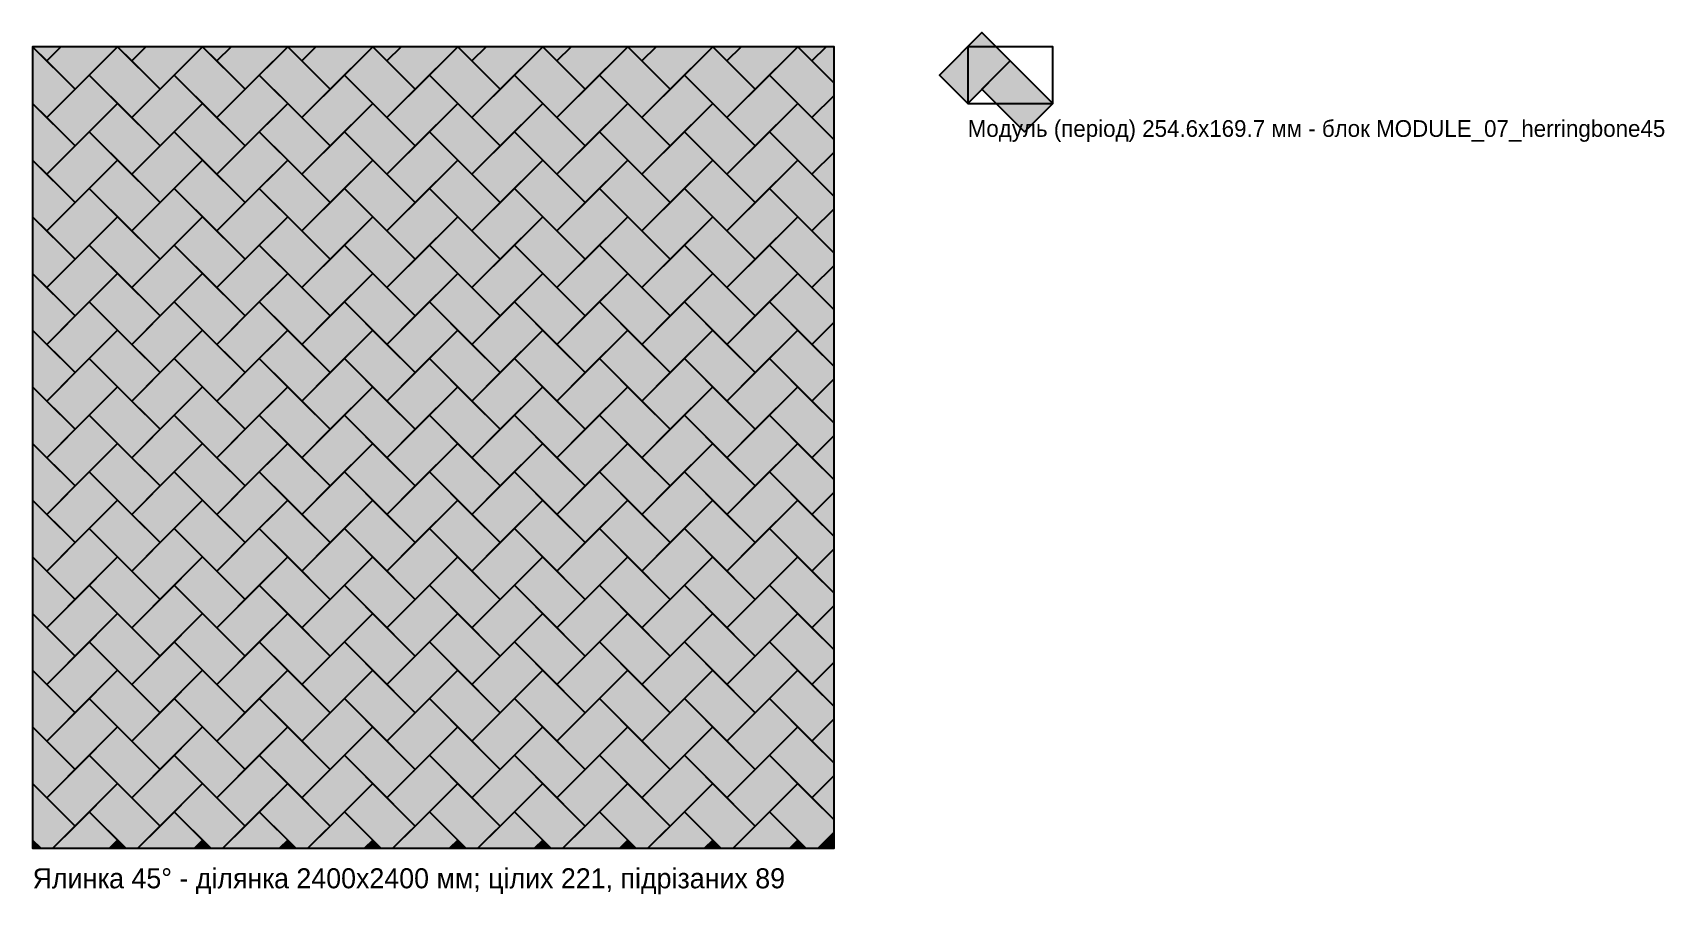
# Model space of a CAD drawing. Header units: millimetres. Extents: x 0 to 4886, y -138 to 2442.
import ezdxf

# ---------------------------------------------------------------- set-up
doc = ezdxf.new("R2010")
doc.units = ezdxf.units.MM
for name, color, linetype in [('BOUNDARY', 7, 'Continuous'), ('BRUK_180x120', 250, 'Continuous'), ('BRUK_180x120_FILL', 250, 'Continuous'), ('BRUK_CUT', 1, 'Continuous'), ('MODULE', 3, 'Continuous'), ('TEXT', 7, 'Continuous')]:
    doc.layers.add(name, color=color, linetype=linetype)

# ---------------------------------------------------------------- blocks, each defined once
blk = doc.blocks.new('MODULE_07_herringbone45')
at = {"layer": 'BRUK_180x120_FILL', "true_color": 0x6c6f73}
for points in [[(0, 0), (127.3, 127.3), (42.4, 212.1), (-84.9, 84.9)], [(169.7, -84.9), (254.6, 0), (127.3, 127.3), (42.4, 42.4)]]:
    blk.add_hatch(color=7, dxfattribs=at).paths.add_polyline_path(points)
at = {"layer": 'BRUK_180x120'}
for points in [[(0, 0), (127.3, 127.3), (42.4, 212.1), (-84.9, 84.9)], [(169.7, -84.9), (254.6, 0), (127.3, 127.3), (42.4, 42.4)]]:
    blk.add_lwpolyline(points, close=True, dxfattribs=at)
at = {"layer": 'MODULE'}
blk.add_lwpolyline([(0, 0), (254.6, 0), (254.6, 169.7), (0, 169.7)], close=True, dxfattribs=at)

msp = doc.modelspace()

# ---------------------------------------------------------------- hatches: boundary and pattern name
at = {"layer": 'BRUK_180x120_FILL', "true_color": 0x6c6f73}
for points in [[(42.4, 2357.6), (84.9, 2400), (0, 2400), (0, 2400)], [(42.4, 2187.9), (127.3, 2272.7), (0, 2400), (0, 2230.3)], [(42.4, 2357.6), (127.3, 2272.7), (254.6, 2400), (84.9, 2400)], [(254.6, 2400), (381.8, 2272.7), (297, 2187.9), (169.7, 2315.1)], [(297, 2357.6), (339.4, 2400), (254.6, 2400)], [(297, 2357.6), (381.8, 2272.7), (509.1, 2400), (339.4, 2400)], [(509.1, 2400), (636.4, 2272.7), (551.5, 2187.9), (424.3, 2315.1)], [(551.5, 2357.6), (594, 2400), (509.1, 2400)], [(551.5, 2357.6), (636.4, 2272.7), (763.7, 2400), (594, 2400)], [(763.7, 2400), (891, 2272.7), (806.1, 2187.9), (678.8, 2315.1)], [(806.1, 2357.6), (848.5, 2400), (763.7, 2400)], [(806.1, 2357.6), (891, 2272.7), (1018.2, 2400), (848.5, 2400)], [(1018.2, 2400), (1145.5, 2272.7), (1060.7, 2187.9), (933.4, 2315.1)], [(1060.7, 2357.6), (1103.1, 2400), (1018.2, 2400)], [(1060.7, 2357.6), (1145.5, 2272.7), (1272.8, 2400), (1103.1, 2400)], [(1272.8, 2400), (1400.1, 2272.7), (1315.2, 2187.9), (1187.9, 2315.1)], [(1315.2, 2357.6), (1357.6, 2400), (1272.8, 2400)], [(1315.2, 2357.6), (1400.1, 2272.7), (1527.4, 2400), (1357.6, 2400)], [(1527.4, 2400), (1654.6, 2272.7), (1569.8, 2187.9), (1442.5, 2315.1)], [(1569.8, 2357.6), (1612.2, 2400), (1527.4, 2400)], [(1569.8, 2357.6), (1654.6, 2272.7), (1781.9, 2400), (1612.2, 2400)], [(1781.9, 2400), (1909.2, 2272.7), (1824.3, 2187.9), (1697.1, 2315.1)], [(1824.3, 2357.6), (1866.8, 2400), (1781.9, 2400)], [(1824.3, 2357.6), (1909.2, 2272.7), (2036.5, 2400), (1866.8, 2400)], [(2036.5, 2400), (2163.7, 2272.7), (2078.9, 2187.9), (1951.6, 2315.1)], [(2078.9, 2357.6), (2121.3, 2400), (2036.5, 2400)], [(2078.9, 2357.6), (2163.7, 2272.7), (2291, 2400), (2121.3, 2400)], [(2291, 2400), (2206.2, 2315.1), (2333.5, 2187.9), (2400, 2254.4), (2400, 2291)], [(2333.5, 2357.6), (2375.9, 2400), (2291, 2400)], [(2333.5, 2357.6), (2400, 2291), (2400, 2400), (2375.9, 2400)], [(169.7, 2315.1), (254.6, 2230.3), (127.3, 2103), (42.4, 2187.9)], [(424.3, 2315.1), (509.1, 2230.3), (381.8, 2103), (297, 2187.9)], [(678.8, 2315.1), (763.7, 2230.3), (636.4, 2103), (551.5, 2187.9)], [(933.4, 2315.1), (1018.2, 2230.3), (891, 2103), (806.1, 2187.9)], [(1187.9, 2315.1), (1272.8, 2230.3), (1145.5, 2103), (1060.7, 2187.9)], [(1442.5, 2315.1), (1527.4, 2230.3), (1400.1, 2103), (1315.2, 2187.9)], [(1697.1, 2315.1), (1781.9, 2230.3), (1654.6, 2103), (1569.8, 2187.9)], [(1951.6, 2315.1), (2036.5, 2230.3), (1909.2, 2103), (1824.3, 2187.9)], [(2206.2, 2315.1), (2291, 2230.3), (2163.7, 2103), (2078.9, 2187.9)], [(2333.5, 2187.9), (2400, 2121.3), (2400, 2254.4)], [(42.4, 2018.2), (127.3, 2103), (0, 2230.3), (0, 2060.6)], [(254.6, 2230.3), (381.8, 2103), (297, 2018.2), (169.7, 2145.4)], [(509.1, 2230.3), (636.4, 2103), (551.5, 2018.2), (424.3, 2145.4)], [(763.7, 2230.3), (891, 2103), (806.1, 2018.2), (678.8, 2145.4)], [(1018.2, 2230.3), (1145.5, 2103), (1060.7, 2018.2), (933.4, 2145.4)], [(1272.8, 2230.3), (1400.1, 2103), (1315.2, 2018.2), (1187.9, 2145.4)], [(1527.4, 2230.3), (1654.6, 2103), (1569.8, 2018.2), (1442.5, 2145.4)], [(1781.9, 2230.3), (1909.2, 2103), (1824.3, 2018.2), (1697.1, 2145.4)], [(2036.5, 2230.3), (2163.7, 2103), (2078.9, 2018.2), (1951.6, 2145.4)], [(2291, 2230.3), (2206.2, 2145.4), (2333.5, 2018.2), (2400, 2084.7), (2400, 2121.3)], [(169.7, 2145.4), (254.6, 2060.6), (127.3, 1933.3), (42.4, 2018.2)], [(424.3, 2145.4), (509.1, 2060.6), (381.8, 1933.3), (297, 2018.2)], [(678.8, 2145.4), (763.7, 2060.6), (636.4, 1933.3), (551.5, 2018.2)], [(933.4, 2145.4), (1018.2, 2060.6), (891, 1933.3), (806.1, 2018.2)], [(1187.9, 2145.4), (1272.8, 2060.6), (1145.5, 1933.3), (1060.7, 2018.2)], [(1442.5, 2145.4), (1527.4, 2060.6), (1400.1, 1933.3), (1315.2, 2018.2)], [(1697.1, 2145.4), (1781.9, 2060.6), (1654.6, 1933.3), (1569.8, 2018.2)], [(1951.6, 2145.4), (2036.5, 2060.6), (1909.2, 1933.3), (1824.3, 2018.2)], [(2206.2, 2145.4), (2291, 2060.6), (2163.7, 1933.3), (2078.9, 2018.2)], [(42.4, 1848.5), (127.3, 1933.3), (0, 2060.6), (0, 1890.9)], [(254.6, 2060.6), (381.8, 1933.3), (297, 1848.5), (169.7, 1975.7)], [(509.1, 2060.6), (636.4, 1933.3), (551.5, 1848.5), (424.3, 1975.7)], [(763.7, 2060.6), (891, 1933.3), (806.1, 1848.5), (678.8, 1975.7)], [(1018.2, 2060.6), (1145.5, 1933.3), (1060.7, 1848.5), (933.4, 1975.7)], [(1272.8, 2060.6), (1400.1, 1933.3), (1315.2, 1848.5), (1187.9, 1975.7)], [(1527.4, 2060.6), (1654.6, 1933.3), (1569.8, 1848.5), (1442.5, 1975.7)], [(1781.9, 2060.6), (1909.2, 1933.3), (1824.3, 1848.5), (1697.1, 1975.7)], [(2036.5, 2060.6), (2163.7, 1933.3), (2078.9, 1848.5), (1951.6, 1975.7)], [(2291, 2060.6), (2206.2, 1975.7), (2333.5, 1848.5), (2400, 1915), (2400, 1951.6)], [(2333.5, 2018.2), (2400, 1951.6), (2400, 2084.7)], [(169.7, 1975.7), (254.6, 1890.9), (127.3, 1763.6), (42.4, 1848.5)], [(424.3, 1975.7), (509.1, 1890.9), (381.8, 1763.6), (297, 1848.5)], [(678.8, 1975.7), (763.7, 1890.9), (636.4, 1763.6), (551.5, 1848.5)], [(933.4, 1975.7), (1018.2, 1890.9), (891, 1763.6), (806.1, 1848.5)], [(1187.9, 1975.7), (1272.8, 1890.9), (1145.5, 1763.6), (1060.7, 1848.5)], [(1442.5, 1975.7), (1527.4, 1890.9), (1400.1, 1763.6), (1315.2, 1848.5)], [(1697.1, 1975.7), (1781.9, 1890.9), (1654.6, 1763.6), (1569.8, 1848.5)], [(1951.6, 1975.7), (2036.5, 1890.9), (1909.2, 1763.6), (1824.3, 1848.5)], [(2206.2, 1975.7), (2291, 1890.9), (2163.7, 1763.6), (2078.9, 1848.5)], [(2333.5, 1848.5), (2400, 1781.9), (2400, 1915)], [(42.4, 1678.8), (127.3, 1763.6), (0, 1890.9), (0, 1721.2)], [(254.6, 1890.9), (381.8, 1763.6), (297, 1678.8), (169.7, 1806)], [(509.1, 1890.9), (636.4, 1763.6), (551.5, 1678.8), (424.3, 1806)], [(763.7, 1890.9), (891, 1763.6), (806.1, 1678.8), (678.8, 1806)], [(1018.2, 1890.9), (1145.5, 1763.6), (1060.7, 1678.8), (933.4, 1806)], [(1272.8, 1890.9), (1400.1, 1763.6), (1315.2, 1678.8), (1187.9, 1806)], [(1527.4, 1890.9), (1654.6, 1763.6), (1569.8, 1678.8), (1442.5, 1806)], [(1781.9, 1890.9), (1909.2, 1763.6), (1824.3, 1678.8), (1697.1, 1806)], [(2036.5, 1890.9), (2163.7, 1763.6), (2078.9, 1678.8), (1951.6, 1806)], [(2291, 1890.9), (2206.2, 1806), (2333.5, 1678.8), (2400, 1745.3), (2400, 1781.9)], [(169.7, 1806), (254.6, 1721.2), (127.3, 1593.9), (42.4, 1678.8)], [(424.3, 1806), (509.1, 1721.2), (381.8, 1593.9), (297, 1678.8)], [(678.8, 1806), (763.7, 1721.2), (636.4, 1593.9), (551.5, 1678.8)], [(933.4, 1806), (1018.2, 1721.2), (891, 1593.9), (806.1, 1678.8)], [(1187.9, 1806), (1272.8, 1721.2), (1145.5, 1593.9), (1060.7, 1678.8)], [(1442.5, 1806), (1527.4, 1721.2), (1400.1, 1593.9), (1315.2, 1678.8)], [(1697.1, 1806), (1781.9, 1721.2), (1654.6, 1593.9), (1569.8, 1678.8)], [(1951.6, 1806), (2036.5, 1721.2), (1909.2, 1593.9), (1824.3, 1678.8)], [(2206.2, 1806), (2291, 1721.2), (2163.7, 1593.9), (2078.9, 1678.8)], [(42.4, 1509), (127.3, 1593.9), (0, 1721.2), (0, 1551.5)], [(254.6, 1721.2), (381.8, 1593.9), (297, 1509), (169.7, 1636.3)], [(509.1, 1721.2), (636.4, 1593.9), (551.5, 1509), (424.3, 1636.3)], [(763.7, 1721.2), (891, 1593.9), (806.1, 1509), (678.8, 1636.3)], [(1018.2, 1721.2), (1145.5, 1593.9), (1060.7, 1509), (933.4, 1636.3)], [(1272.8, 1721.2), (1400.1, 1593.9), (1315.2, 1509), (1187.9, 1636.3)], [(1527.4, 1721.2), (1654.6, 1593.9), (1569.8, 1509), (1442.5, 1636.3)], [(1781.9, 1721.2), (1909.2, 1593.9), (1824.3, 1509), (1697.1, 1636.3)], [(2036.5, 1721.2), (2163.7, 1593.9), (2078.9, 1509), (1951.6, 1636.3)], [(2291, 1721.2), (2206.2, 1636.3), (2333.5, 1509), (2400, 1575.6), (2400, 1612.2)], [(2333.5, 1678.8), (2400, 1612.2), (2400, 1745.3)], [(169.7, 1636.3), (254.6, 1551.5), (127.3, 1424.2), (42.4, 1509)], [(424.3, 1636.3), (509.1, 1551.5), (381.8, 1424.2), (297, 1509)], [(678.8, 1636.3), (763.7, 1551.5), (636.4, 1424.2), (551.5, 1509)], [(933.4, 1636.3), (1018.2, 1551.5), (891, 1424.2), (806.1, 1509)], [(1187.9, 1636.3), (1272.8, 1551.5), (1145.5, 1424.2), (1060.7, 1509)], [(1442.5, 1636.3), (1527.4, 1551.5), (1400.1, 1424.2), (1315.2, 1509)], [(1697.1, 1636.3), (1781.9, 1551.5), (1654.6, 1424.2), (1569.8, 1509)], [(1951.6, 1636.3), (2036.5, 1551.5), (1909.2, 1424.2), (1824.3, 1509)], [(2206.2, 1636.3), (2291, 1551.5), (2163.7, 1424.2), (2078.9, 1509)], [(2333.5, 1509), (2400, 1442.5), (2400, 1575.6)], [(42.4, 1339.3), (127.3, 1424.2), (0, 1551.5), (0, 1381.8)], [(254.6, 1551.5), (381.8, 1424.2), (297, 1339.3), (169.7, 1466.6)], [(509.1, 1551.5), (636.4, 1424.2), (551.5, 1339.3), (424.3, 1466.6)], [(763.7, 1551.5), (891, 1424.2), (806.1, 1339.3), (678.8, 1466.6)], [(1018.2, 1551.5), (1145.5, 1424.2), (1060.7, 1339.3), (933.4, 1466.6)], [(1272.8, 1551.5), (1400.1, 1424.2), (1315.2, 1339.3), (1187.9, 1466.6)], [(1527.4, 1551.5), (1654.6, 1424.2), (1569.8, 1339.3), (1442.5, 1466.6)], [(1781.9, 1551.5), (1909.2, 1424.2), (1824.3, 1339.3), (1697.1, 1466.6)], [(2036.5, 1551.5), (2163.7, 1424.2), (2078.9, 1339.3), (1951.6, 1466.6)], [(2291, 1551.5), (2206.2, 1466.6), (2333.5, 1339.3), (2400, 1405.9), (2400, 1442.5)], [(169.7, 1466.6), (254.6, 1381.8), (127.3, 1254.5), (42.4, 1339.3)], [(424.3, 1466.6), (509.1, 1381.8), (381.8, 1254.5), (297, 1339.3)], [(678.8, 1466.6), (763.7, 1381.8), (636.4, 1254.5), (551.5, 1339.3)], [(933.4, 1466.6), (1018.2, 1381.8), (891, 1254.5), (806.1, 1339.3)], [(1187.9, 1466.6), (1272.8, 1381.8), (1145.5, 1254.5), (1060.7, 1339.3)], [(1442.5, 1466.6), (1527.4, 1381.8), (1400.1, 1254.5), (1315.2, 1339.3)], [(1697.1, 1466.6), (1781.9, 1381.8), (1654.6, 1254.5), (1569.8, 1339.3)], [(1951.6, 1466.6), (2036.5, 1381.8), (1909.2, 1254.5), (1824.3, 1339.3)], [(2206.2, 1466.6), (2291, 1381.8), (2163.7, 1254.5), (2078.9, 1339.3)], [(42.4, 1169.6), (127.3, 1254.5), (0, 1381.8), (0, 1212.1)], [(254.6, 1381.8), (381.8, 1254.5), (297, 1169.6), (169.7, 1296.9)], [(509.1, 1381.8), (636.4, 1254.5), (551.5, 1169.6), (424.3, 1296.9)], [(763.7, 1381.8), (891, 1254.5), (806.1, 1169.6), (678.8, 1296.9)], [(1018.2, 1381.8), (1145.5, 1254.5), (1060.7, 1169.6), (933.4, 1296.9)], [(1272.8, 1381.8), (1400.1, 1254.5), (1315.2, 1169.6), (1187.9, 1296.9)], [(1527.4, 1381.8), (1654.6, 1254.5), (1569.8, 1169.6), (1442.5, 1296.9)], [(1781.9, 1381.8), (1909.2, 1254.5), (1824.3, 1169.6), (1697.1, 1296.9)], [(2036.5, 1381.8), (2163.7, 1254.5), (2078.9, 1169.6), (1951.6, 1296.9)], [(2291, 1381.8), (2206.2, 1296.9), (2333.5, 1169.6), (2400, 1236.2), (2400, 1272.8)], [(2333.5, 1339.3), (2400, 1272.8), (2400, 1405.9)], [(169.7, 1296.9), (254.6, 1212.1), (127.3, 1084.8), (42.4, 1169.6)], [(424.3, 1296.9), (509.1, 1212.1), (381.8, 1084.8), (297, 1169.6)], [(678.8, 1296.9), (763.7, 1212.1), (636.4, 1084.8), (551.5, 1169.6)], [(933.4, 1296.9), (1018.2, 1212.1), (891, 1084.8), (806.1, 1169.6)], [(1187.9, 1296.9), (1272.8, 1212.1), (1145.5, 1084.8), (1060.7, 1169.6)], [(1442.5, 1296.9), (1527.4, 1212.1), (1400.1, 1084.8), (1315.2, 1169.6)], [(1697.1, 1296.9), (1781.9, 1212.1), (1654.6, 1084.8), (1569.8, 1169.6)], [(1951.6, 1296.9), (2036.5, 1212.1), (1909.2, 1084.8), (1824.3, 1169.6)], [(2206.2, 1296.9), (2291, 1212.1), (2163.7, 1084.8), (2078.9, 1169.6)], [(2333.5, 1169.6), (2400, 1103.1), (2400, 1236.2)], [(42.4, 999.9), (127.3, 1084.8), (0, 1212.1), (0, 1042.4)], [(254.6, 1212.1), (381.8, 1084.8), (297, 999.9), (169.7, 1127.2)], [(509.1, 1212.1), (636.4, 1084.8), (551.5, 999.9), (424.3, 1127.2)], [(763.7, 1212.1), (891, 1084.8), (806.1, 999.9), (678.8, 1127.2)], [(1018.2, 1212.1), (1145.5, 1084.8), (1060.7, 999.9), (933.4, 1127.2)], [(1272.8, 1212.1), (1400.1, 1084.8), (1315.2, 999.9), (1187.9, 1127.2)], [(1527.4, 1212.1), (1654.6, 1084.8), (1569.8, 999.9), (1442.5, 1127.2)], [(1781.9, 1212.1), (1909.2, 1084.8), (1824.3, 999.9), (1697.1, 1127.2)], [(2036.5, 1212.1), (2163.7, 1084.8), (2078.9, 999.9), (1951.6, 1127.2)], [(2291, 1212.1), (2206.2, 1127.2), (2333.5, 999.9), (2400, 1066.5), (2400, 1103.1)], [(169.7, 1127.2), (254.6, 1042.4), (127.3, 915.1), (42.4, 999.9)], [(424.3, 1127.2), (509.1, 1042.4), (381.8, 915.1), (297, 999.9)], [(678.8, 1127.2), (763.7, 1042.4), (636.4, 915.1), (551.5, 999.9)], [(933.4, 1127.2), (1018.2, 1042.4), (891, 915.1), (806.1, 999.9)], [(1187.9, 1127.2), (1272.8, 1042.4), (1145.5, 915.1), (1060.7, 999.9)], [(1442.5, 1127.2), (1527.4, 1042.4), (1400.1, 915.1), (1315.2, 999.9)], [(1697.1, 1127.2), (1781.9, 1042.4), (1654.6, 915.1), (1569.8, 999.9)], [(1951.6, 1127.2), (2036.5, 1042.4), (1909.2, 915.1), (1824.3, 999.9)], [(2206.2, 1127.2), (2291, 1042.4), (2163.7, 915.1), (2078.9, 999.9)], [(42.4, 830.2), (127.3, 915.1), (0, 1042.4), (0, 872.6)], [(254.6, 1042.4), (381.8, 915.1), (297, 830.2), (169.7, 957.5)], [(509.1, 1042.4), (636.4, 915.1), (551.5, 830.2), (424.3, 957.5)], [(763.7, 1042.4), (891, 915.1), (806.1, 830.2), (678.8, 957.5)], [(1018.2, 1042.4), (1145.5, 915.1), (1060.7, 830.2), (933.4, 957.5)], [(1272.8, 1042.4), (1400.1, 915.1), (1315.2, 830.2), (1187.9, 957.5)], [(1527.4, 1042.4), (1654.6, 915.1), (1569.8, 830.2), (1442.5, 957.5)], [(1781.9, 1042.4), (1909.2, 915.1), (1824.3, 830.2), (1697.1, 957.5)], [(2036.5, 1042.4), (2163.7, 915.1), (2078.9, 830.2), (1951.6, 957.5)], [(2291, 1042.4), (2206.2, 957.5), (2333.5, 830.2), (2400, 896.8), (2400, 933.4)], [(2333.5, 999.9), (2400, 933.4), (2400, 1066.5)], [(169.7, 957.5), (254.6, 872.6), (127.3, 745.4), (42.4, 830.2)], [(424.3, 957.5), (509.1, 872.6), (381.8, 745.4), (297, 830.2)], [(678.8, 957.5), (763.7, 872.6), (636.4, 745.4), (551.5, 830.2)], [(933.4, 957.5), (1018.2, 872.6), (891, 745.4), (806.1, 830.2)], [(1187.9, 957.5), (1272.8, 872.6), (1145.5, 745.4), (1060.7, 830.2)], [(1442.5, 957.5), (1527.4, 872.6), (1400.1, 745.4), (1315.2, 830.2)], [(1697.1, 957.5), (1781.9, 872.6), (1654.6, 745.4), (1569.8, 830.2)], [(1951.6, 957.5), (2036.5, 872.6), (1909.2, 745.4), (1824.3, 830.2)], [(2206.2, 957.5), (2291, 872.6), (2163.7, 745.4), (2078.9, 830.2)], [(2333.5, 830.2), (2400, 763.7), (2400, 896.8)], [(42.4, 660.5), (127.3, 745.4), (0, 872.6), (0, 702.9)], [(254.6, 872.6), (381.8, 745.4), (297, 660.5), (169.7, 787.8)], [(509.1, 872.6), (636.4, 745.4), (551.5, 660.5), (424.3, 787.8)], [(763.7, 872.6), (891, 745.4), (806.1, 660.5), (678.8, 787.8)], [(1018.2, 872.6), (1145.5, 745.4), (1060.7, 660.5), (933.4, 787.8)], [(1272.8, 872.6), (1400.1, 745.4), (1315.2, 660.5), (1187.9, 787.8)], [(1527.4, 872.6), (1654.6, 745.4), (1569.8, 660.5), (1442.5, 787.8)], [(1781.9, 872.6), (1909.2, 745.4), (1824.3, 660.5), (1697.1, 787.8)], [(2036.5, 872.6), (2163.7, 745.4), (2078.9, 660.5), (1951.6, 787.8)], [(2291, 872.6), (2206.2, 787.8), (2333.5, 660.5), (2400, 727.1), (2400, 763.7)], [(169.7, 787.8), (254.6, 702.9), (127.3, 575.7), (42.4, 660.5)], [(424.3, 787.8), (509.1, 702.9), (381.8, 575.7), (297, 660.5)], [(678.8, 787.8), (763.7, 702.9), (636.4, 575.7), (551.5, 660.5)], [(933.4, 787.8), (1018.2, 702.9), (891, 575.7), (806.1, 660.5)], [(1187.9, 787.8), (1272.8, 702.9), (1145.5, 575.7), (1060.7, 660.5)], [(1442.5, 787.8), (1527.4, 702.9), (1400.1, 575.7), (1315.2, 660.5)], [(1697.1, 787.8), (1781.9, 702.9), (1654.6, 575.7), (1569.8, 660.5)], [(1951.6, 787.8), (2036.5, 702.9), (1909.2, 575.7), (1824.3, 660.5)], [(2206.2, 787.8), (2291, 702.9), (2163.7, 575.7), (2078.9, 660.5)], [(42.4, 490.8), (127.3, 575.7), (0, 702.9), (0, 533.2)], [(254.6, 702.9), (381.8, 575.7), (297, 490.8), (169.7, 618.1)], [(509.1, 702.9), (636.4, 575.7), (551.5, 490.8), (424.3, 618.1)], [(763.7, 702.9), (891, 575.7), (806.1, 490.8), (678.8, 618.1)], [(1018.2, 702.9), (1145.5, 575.7), (1060.7, 490.8), (933.4, 618.1)], [(1272.8, 702.9), (1400.1, 575.7), (1315.2, 490.8), (1187.9, 618.1)], [(1527.4, 702.9), (1654.6, 575.7), (1569.8, 490.8), (1442.5, 618.1)], [(1781.9, 702.9), (1909.2, 575.7), (1824.3, 490.8), (1697.1, 618.1)], [(2036.5, 702.9), (2163.7, 575.7), (2078.9, 490.8), (1951.6, 618.1)], [(2291, 702.9), (2206.2, 618.1), (2333.5, 490.8), (2400, 557.4), (2400, 594)], [(2333.5, 660.5), (2400, 594), (2400, 727.1)], [(169.7, 618.1), (254.6, 533.2), (127.3, 406), (42.4, 490.8)], [(424.3, 618.1), (509.1, 533.2), (381.8, 406), (297, 490.8)], [(678.8, 618.1), (763.7, 533.2), (636.4, 406), (551.5, 490.8)], [(933.4, 618.1), (1018.2, 533.2), (891, 406), (806.1, 490.8)], [(1187.9, 618.1), (1272.8, 533.2), (1145.5, 406), (1060.7, 490.8)], [(1442.5, 618.1), (1527.4, 533.2), (1400.1, 406), (1315.2, 490.8)], [(1697.1, 618.1), (1781.9, 533.2), (1654.6, 406), (1569.8, 490.8)], [(1951.6, 618.1), (2036.5, 533.2), (1909.2, 406), (1824.3, 490.8)], [(2206.2, 618.1), (2291, 533.2), (2163.7, 406), (2078.9, 490.8)], [(2333.5, 490.8), (2400, 424.3), (2400, 557.4)], [(42.4, 321.1), (127.3, 406), (0, 533.2), (0, 363.5)], [(254.6, 533.2), (381.8, 406), (297, 321.1), (169.7, 448.4)], [(509.1, 533.2), (636.4, 406), (551.5, 321.1), (424.3, 448.4)], [(763.7, 533.2), (891, 406), (806.1, 321.1), (678.8, 448.4)], [(1018.2, 533.2), (1145.5, 406), (1060.7, 321.1), (933.4, 448.4)], [(1272.8, 533.2), (1400.1, 406), (1315.2, 321.1), (1187.9, 448.4)], [(1527.4, 533.2), (1654.6, 406), (1569.8, 321.1), (1442.5, 448.4)], [(1781.9, 533.2), (1909.2, 406), (1824.3, 321.1), (1697.1, 448.4)], [(2036.5, 533.2), (2163.7, 406), (2078.9, 321.1), (1951.6, 448.4)], [(2291, 533.2), (2206.2, 448.4), (2333.5, 321.1), (2400, 387.7), (2400, 424.3)], [(169.7, 448.4), (254.6, 363.5), (127.3, 236.3), (42.4, 321.1)], [(424.3, 448.4), (509.1, 363.5), (381.8, 236.3), (297, 321.1)], [(678.8, 448.4), (763.7, 363.5), (636.4, 236.3), (551.5, 321.1)], [(933.4, 448.4), (1018.2, 363.5), (891, 236.3), (806.1, 321.1)], [(1187.9, 448.4), (1272.8, 363.5), (1145.5, 236.3), (1060.7, 321.1)], [(1442.5, 448.4), (1527.4, 363.5), (1400.1, 236.3), (1315.2, 321.1)], [(1697.1, 448.4), (1781.9, 363.5), (1654.6, 236.3), (1569.8, 321.1)], [(1951.6, 448.4), (2036.5, 363.5), (1909.2, 236.3), (1824.3, 321.1)], [(2206.2, 448.4), (2291, 363.5), (2163.7, 236.3), (2078.9, 321.1)], [(42.4, 151.4), (127.3, 236.3), (0, 363.5), (0, 193.8)], [(254.6, 363.5), (381.8, 236.3), (297, 151.4), (169.7, 278.7)], [(509.1, 363.5), (636.4, 236.3), (551.5, 151.4), (424.3, 278.7)], [(763.7, 363.5), (891, 236.3), (806.1, 151.4), (678.8, 278.7)], [(1018.2, 363.5), (1145.5, 236.3), (1060.7, 151.4), (933.4, 278.7)], [(1272.8, 363.5), (1400.1, 236.3), (1315.2, 151.4), (1187.9, 278.7)], [(1527.4, 363.5), (1654.6, 236.3), (1569.8, 151.4), (1442.5, 278.7)], [(1781.9, 363.5), (1909.2, 236.3), (1824.3, 151.4), (1697.1, 278.7)], [(2036.5, 363.5), (2163.7, 236.3), (2078.9, 151.4), (1951.6, 278.7)], [(2291, 363.5), (2206.2, 278.7), (2333.5, 151.4), (2400, 217.9), (2400, 254.6)], [(2333.5, 321.1), (2400, 254.6), (2400, 387.7)], [(169.7, 278.7), (254.6, 193.8), (127.3, 66.5), (42.4, 151.4)], [(424.3, 278.7), (509.1, 193.8), (381.8, 66.5), (297, 151.4)], [(678.8, 278.7), (763.7, 193.8), (636.4, 66.5), (551.5, 151.4)], [(933.4, 278.7), (1018.2, 193.8), (891, 66.5), (806.1, 151.4)], [(1187.9, 278.7), (1272.8, 193.8), (1145.5, 66.5), (1060.7, 151.4)], [(1442.5, 278.7), (1527.4, 193.8), (1400.1, 66.5), (1315.2, 151.4)], [(1697.1, 278.7), (1781.9, 193.8), (1654.6, 66.5), (1569.8, 151.4)], [(1951.6, 278.7), (2036.5, 193.8), (1909.2, 66.5), (1824.3, 151.4)], [(2206.2, 278.7), (2291, 193.8), (2163.7, 66.5), (2078.9, 151.4)], [(2333.5, 151.4), (2400, 84.9), (2400, 217.9)], [(127.3, 66.5), (0, 193.8), (0, 24.1), (24.1, 0), (60.7, 0)], [(381.8, 66.5), (254.6, 193.8), (169.7, 109), (278.7, 0), (315.3, 0)], [(636.4, 66.5), (509.1, 193.8), (424.3, 109), (533.2, 0), (569.8, 0)], [(891, 66.5), (763.7, 193.8), (678.8, 109), (787.8, 0), (824.4, 0)], [(1145.5, 66.5), (1018.2, 193.8), (933.4, 109), (1042.4, 0), (1079, 0)], [(1400.1, 66.5), (1272.8, 193.8), (1187.9, 109), (1296.9, 0), (1333.5, 0)], [(1654.6, 66.5), (1527.4, 193.8), (1442.5, 109), (1551.5, 0), (1588.1, 0)], [(1909.2, 66.5), (1781.9, 193.8), (1697.1, 109), (1806, 0), (1842.6, 0)], [(2163.7, 66.5), (2036.5, 193.8), (1951.6, 109), (2060.6, 0), (2097.2, 0)], [(2291, 193.8), (2206.2, 109), (2315.1, 0), (2351.8, 0), (2400, 48.2), (2400, 84.9)], [(254.6, 24.1), (169.7, 109), (60.7, 0), (230.4, 0)], [(509.1, 24.1), (424.3, 109), (315.3, 0), (485, 0)], [(763.7, 24.1), (678.8, 109), (569.8, 0), (739.6, 0)], [(1018.2, 24.1), (933.4, 109), (824.4, 0), (994.1, 0)], [(1272.8, 24.1), (1187.9, 109), (1079, 0), (1248.7, 0)], [(1527.4, 24.1), (1442.5, 109), (1333.5, 0), (1503.2, 0)], [(1781.9, 24.1), (1697.1, 109), (1588.1, 0), (1757.8, 0)], [(2036.5, 24.1), (1951.6, 109), (1842.6, 0), (2012.3, 0)], [(2291, 24.1), (2206.2, 109), (2097.2, 0), (2266.9, 0)], [(0, 24.1), (0, 0), (24.1, 0)], [(254.6, 24.1), (230.4, 0), (278.7, 0)], [(509.1, 24.1), (485, 0), (533.2, 0)], [(763.7, 24.1), (739.6, 0), (787.8, 0)], [(1018.2, 24.1), (994.1, 0), (1042.4, 0)], [(1272.8, 24.1), (1248.7, 0), (1296.9, 0)], [(1527.4, 24.1), (1503.2, 0), (1551.5, 0)], [(1781.9, 24.1), (1757.8, 0), (1806, 0)], [(2036.5, 24.1), (2012.3, 0), (2060.6, 0)], [(2291, 24.1), (2266.9, 0), (2315.1, 0)], [(2351.8, 0), (2400, 0), (2400, 48.2)]]:
    msp.add_hatch(color=7, dxfattribs=at).paths.add_polyline_path(points)

# ---------------------------------------------------------------- linework, layer by layer
at = {"layer": 'BOUNDARY'}
msp.add_lwpolyline([(0, 0), (2400, 0), (2400, 2400), (0, 2400)], close=True, dxfattribs=at)
at = {"layer": 'BRUK_180x120'}
for points in [[(254.6, 2400), (381.8, 2272.7), (297, 2187.9), (169.7, 2315.1)], [(509.1, 2400), (636.4, 2272.7), (551.5, 2187.9), (424.3, 2315.1)], [(763.7, 2400), (891, 2272.7), (806.1, 2187.9), (678.8, 2315.1)], [(1018.2, 2400), (1145.5, 2272.7), (1060.7, 2187.9), (933.4, 2315.1)], [(1272.8, 2400), (1400.1, 2272.7), (1315.2, 2187.9), (1187.9, 2315.1)], [(1527.4, 2400), (1654.6, 2272.7), (1569.8, 2187.9), (1442.5, 2315.1)], [(1781.9, 2400), (1909.2, 2272.7), (1824.3, 2187.9), (1697.1, 2315.1)], [(2036.5, 2400), (2163.7, 2272.7), (2078.9, 2187.9), (1951.6, 2315.1)], [(169.7, 2315.1), (254.6, 2230.3), (127.3, 2103), (42.4, 2187.9)], [(424.3, 2315.1), (509.1, 2230.3), (381.8, 2103), (297, 2187.9)], [(678.8, 2315.1), (763.7, 2230.3), (636.4, 2103), (551.5, 2187.9)], [(933.4, 2315.1), (1018.2, 2230.3), (891, 2103), (806.1, 2187.9)], [(1187.9, 2315.1), (1272.8, 2230.3), (1145.5, 2103), (1060.7, 2187.9)], [(1442.5, 2315.1), (1527.4, 2230.3), (1400.1, 2103), (1315.2, 2187.9)], [(1697.1, 2315.1), (1781.9, 2230.3), (1654.6, 2103), (1569.8, 2187.9)], [(1951.6, 2315.1), (2036.5, 2230.3), (1909.2, 2103), (1824.3, 2187.9)], [(2206.2, 2315.1), (2291, 2230.3), (2163.7, 2103), (2078.9, 2187.9)], [(254.6, 2230.3), (381.8, 2103), (297, 2018.2), (169.7, 2145.4)], [(509.1, 2230.3), (636.4, 2103), (551.5, 2018.2), (424.3, 2145.4)], [(763.7, 2230.3), (891, 2103), (806.1, 2018.2), (678.8, 2145.4)], [(1018.2, 2230.3), (1145.5, 2103), (1060.7, 2018.2), (933.4, 2145.4)], [(1272.8, 2230.3), (1400.1, 2103), (1315.2, 2018.2), (1187.9, 2145.4)], [(1527.4, 2230.3), (1654.6, 2103), (1569.8, 2018.2), (1442.5, 2145.4)], [(1781.9, 2230.3), (1909.2, 2103), (1824.3, 2018.2), (1697.1, 2145.4)], [(2036.5, 2230.3), (2163.7, 2103), (2078.9, 2018.2), (1951.6, 2145.4)], [(169.7, 2145.4), (254.6, 2060.6), (127.3, 1933.3), (42.4, 2018.2)], [(424.3, 2145.4), (509.1, 2060.6), (381.8, 1933.3), (297, 2018.2)], [(678.8, 2145.4), (763.7, 2060.6), (636.4, 1933.3), (551.5, 2018.2)], [(933.4, 2145.4), (1018.2, 2060.6), (891, 1933.3), (806.1, 2018.2)], [(1187.9, 2145.4), (1272.8, 2060.6), (1145.5, 1933.3), (1060.7, 2018.2)], [(1442.5, 2145.4), (1527.4, 2060.6), (1400.1, 1933.3), (1315.2, 2018.2)], [(1697.1, 2145.4), (1781.9, 2060.6), (1654.6, 1933.3), (1569.8, 2018.2)], [(1951.6, 2145.4), (2036.5, 2060.6), (1909.2, 1933.3), (1824.3, 2018.2)], [(2206.2, 2145.4), (2291, 2060.6), (2163.7, 1933.3), (2078.9, 2018.2)], [(254.6, 2060.6), (381.8, 1933.3), (297, 1848.5), (169.7, 1975.7)], [(509.1, 2060.6), (636.4, 1933.3), (551.5, 1848.5), (424.3, 1975.7)], [(763.7, 2060.6), (891, 1933.3), (806.1, 1848.5), (678.8, 1975.7)], [(1018.2, 2060.6), (1145.5, 1933.3), (1060.7, 1848.5), (933.4, 1975.7)], [(1272.8, 2060.6), (1400.1, 1933.3), (1315.2, 1848.5), (1187.9, 1975.7)], [(1527.4, 2060.6), (1654.6, 1933.3), (1569.8, 1848.5), (1442.5, 1975.7)], [(1781.9, 2060.6), (1909.2, 1933.3), (1824.3, 1848.5), (1697.1, 1975.7)], [(2036.5, 2060.6), (2163.7, 1933.3), (2078.9, 1848.5), (1951.6, 1975.7)], [(169.7, 1975.7), (254.6, 1890.9), (127.3, 1763.6), (42.4, 1848.5)], [(424.3, 1975.7), (509.1, 1890.9), (381.8, 1763.6), (297, 1848.5)], [(678.8, 1975.7), (763.7, 1890.9), (636.4, 1763.6), (551.5, 1848.5)], [(933.4, 1975.7), (1018.2, 1890.9), (891, 1763.6), (806.1, 1848.5)], [(1187.9, 1975.7), (1272.8, 1890.9), (1145.5, 1763.6), (1060.7, 1848.5)], [(1442.5, 1975.7), (1527.4, 1890.9), (1400.1, 1763.6), (1315.2, 1848.5)], [(1697.1, 1975.7), (1781.9, 1890.9), (1654.6, 1763.6), (1569.8, 1848.5)], [(1951.6, 1975.7), (2036.5, 1890.9), (1909.2, 1763.6), (1824.3, 1848.5)], [(2206.2, 1975.7), (2291, 1890.9), (2163.7, 1763.6), (2078.9, 1848.5)], [(254.6, 1890.9), (381.8, 1763.6), (297, 1678.8), (169.7, 1806)], [(509.1, 1890.9), (636.4, 1763.6), (551.5, 1678.8), (424.3, 1806)], [(763.7, 1890.9), (891, 1763.6), (806.1, 1678.8), (678.8, 1806)], [(1018.2, 1890.9), (1145.5, 1763.6), (1060.7, 1678.8), (933.4, 1806)], [(1272.8, 1890.9), (1400.1, 1763.6), (1315.2, 1678.8), (1187.9, 1806)], [(1527.4, 1890.9), (1654.6, 1763.6), (1569.8, 1678.8), (1442.5, 1806)], [(1781.9, 1890.9), (1909.2, 1763.6), (1824.3, 1678.8), (1697.1, 1806)], [(2036.5, 1890.9), (2163.7, 1763.6), (2078.9, 1678.8), (1951.6, 1806)], [(169.7, 1806), (254.6, 1721.2), (127.3, 1593.9), (42.4, 1678.8)], [(424.3, 1806), (509.1, 1721.2), (381.8, 1593.9), (297, 1678.8)], [(678.8, 1806), (763.7, 1721.2), (636.4, 1593.9), (551.5, 1678.8)], [(933.4, 1806), (1018.2, 1721.2), (891, 1593.9), (806.1, 1678.8)], [(1187.9, 1806), (1272.8, 1721.2), (1145.5, 1593.9), (1060.7, 1678.8)], [(1442.5, 1806), (1527.4, 1721.2), (1400.1, 1593.9), (1315.2, 1678.8)], [(1697.1, 1806), (1781.9, 1721.2), (1654.6, 1593.9), (1569.8, 1678.8)], [(1951.6, 1806), (2036.5, 1721.2), (1909.2, 1593.9), (1824.3, 1678.8)], [(2206.2, 1806), (2291, 1721.2), (2163.7, 1593.9), (2078.9, 1678.8)], [(254.6, 1721.2), (381.8, 1593.9), (297, 1509), (169.7, 1636.3)], [(509.1, 1721.2), (636.4, 1593.9), (551.5, 1509), (424.3, 1636.3)], [(763.7, 1721.2), (891, 1593.9), (806.1, 1509), (678.8, 1636.3)], [(1018.2, 1721.2), (1145.5, 1593.9), (1060.7, 1509), (933.4, 1636.3)], [(1272.8, 1721.2), (1400.1, 1593.9), (1315.2, 1509), (1187.9, 1636.3)], [(1527.4, 1721.2), (1654.6, 1593.9), (1569.8, 1509), (1442.5, 1636.3)], [(1781.9, 1721.2), (1909.2, 1593.9), (1824.3, 1509), (1697.1, 1636.3)], [(2036.5, 1721.2), (2163.7, 1593.9), (2078.9, 1509), (1951.6, 1636.3)], [(169.7, 1636.3), (254.6, 1551.5), (127.3, 1424.2), (42.4, 1509)], [(424.3, 1636.3), (509.1, 1551.5), (381.8, 1424.2), (297, 1509)], [(678.8, 1636.3), (763.7, 1551.5), (636.4, 1424.2), (551.5, 1509)], [(933.4, 1636.3), (1018.2, 1551.5), (891, 1424.2), (806.1, 1509)], [(1187.9, 1636.3), (1272.8, 1551.5), (1145.5, 1424.2), (1060.7, 1509)], [(1442.5, 1636.3), (1527.4, 1551.5), (1400.1, 1424.2), (1315.2, 1509)], [(1697.1, 1636.3), (1781.9, 1551.5), (1654.6, 1424.2), (1569.8, 1509)], [(1951.6, 1636.3), (2036.5, 1551.5), (1909.2, 1424.2), (1824.3, 1509)], [(2206.2, 1636.3), (2291, 1551.5), (2163.7, 1424.2), (2078.9, 1509)], [(254.6, 1551.5), (381.8, 1424.2), (297, 1339.3), (169.7, 1466.6)], [(509.1, 1551.5), (636.4, 1424.2), (551.5, 1339.3), (424.3, 1466.6)], [(763.7, 1551.5), (891, 1424.2), (806.1, 1339.3), (678.8, 1466.6)], [(1018.2, 1551.5), (1145.5, 1424.2), (1060.7, 1339.3), (933.4, 1466.6)], [(1272.8, 1551.5), (1400.1, 1424.2), (1315.2, 1339.3), (1187.9, 1466.6)], [(1527.4, 1551.5), (1654.6, 1424.2), (1569.8, 1339.3), (1442.5, 1466.6)], [(1781.9, 1551.5), (1909.2, 1424.2), (1824.3, 1339.3), (1697.1, 1466.6)], [(2036.5, 1551.5), (2163.7, 1424.2), (2078.9, 1339.3), (1951.6, 1466.6)], [(169.7, 1466.6), (254.6, 1381.8), (127.3, 1254.5), (42.4, 1339.3)], [(424.3, 1466.6), (509.1, 1381.8), (381.8, 1254.5), (297, 1339.3)], [(678.8, 1466.6), (763.7, 1381.8), (636.4, 1254.5), (551.5, 1339.3)], [(933.4, 1466.6), (1018.2, 1381.8), (891, 1254.5), (806.1, 1339.3)], [(1187.9, 1466.6), (1272.8, 1381.8), (1145.5, 1254.5), (1060.7, 1339.3)], [(1442.5, 1466.6), (1527.4, 1381.8), (1400.1, 1254.5), (1315.2, 1339.3)], [(1697.1, 1466.6), (1781.9, 1381.8), (1654.6, 1254.5), (1569.8, 1339.3)], [(1951.6, 1466.6), (2036.5, 1381.8), (1909.2, 1254.5), (1824.3, 1339.3)], [(2206.2, 1466.6), (2291, 1381.8), (2163.7, 1254.5), (2078.9, 1339.3)], [(254.6, 1381.8), (381.8, 1254.5), (297, 1169.6), (169.7, 1296.9)], [(509.1, 1381.8), (636.4, 1254.5), (551.5, 1169.6), (424.3, 1296.9)], [(763.7, 1381.8), (891, 1254.5), (806.1, 1169.6), (678.8, 1296.9)], [(1018.2, 1381.8), (1145.5, 1254.5), (1060.7, 1169.6), (933.4, 1296.9)], [(1272.8, 1381.8), (1400.1, 1254.5), (1315.2, 1169.6), (1187.9, 1296.9)], [(1527.4, 1381.8), (1654.6, 1254.5), (1569.8, 1169.6), (1442.5, 1296.9)], [(1781.9, 1381.8), (1909.2, 1254.5), (1824.3, 1169.6), (1697.1, 1296.9)], [(2036.5, 1381.8), (2163.7, 1254.5), (2078.9, 1169.6), (1951.6, 1296.9)], [(169.7, 1296.9), (254.6, 1212.1), (127.3, 1084.8), (42.4, 1169.6)], [(424.3, 1296.9), (509.1, 1212.1), (381.8, 1084.8), (297, 1169.6)], [(678.8, 1296.9), (763.7, 1212.1), (636.4, 1084.8), (551.5, 1169.6)], [(933.4, 1296.9), (1018.2, 1212.1), (891, 1084.8), (806.1, 1169.6)], [(1187.9, 1296.9), (1272.8, 1212.1), (1145.5, 1084.8), (1060.7, 1169.6)], [(1442.5, 1296.9), (1527.4, 1212.1), (1400.1, 1084.8), (1315.2, 1169.6)], [(1697.1, 1296.9), (1781.9, 1212.1), (1654.6, 1084.8), (1569.8, 1169.6)], [(1951.6, 1296.9), (2036.5, 1212.1), (1909.2, 1084.8), (1824.3, 1169.6)], [(2206.2, 1296.9), (2291, 1212.1), (2163.7, 1084.8), (2078.9, 1169.6)], [(254.6, 1212.1), (381.8, 1084.8), (297, 999.9), (169.7, 1127.2)], [(509.1, 1212.1), (636.4, 1084.8), (551.5, 999.9), (424.3, 1127.2)], [(763.7, 1212.1), (891, 1084.8), (806.1, 999.9), (678.8, 1127.2)], [(1018.2, 1212.1), (1145.5, 1084.8), (1060.7, 999.9), (933.4, 1127.2)], [(1272.8, 1212.1), (1400.1, 1084.8), (1315.2, 999.9), (1187.9, 1127.2)], [(1527.4, 1212.1), (1654.6, 1084.8), (1569.8, 999.9), (1442.5, 1127.2)], [(1781.9, 1212.1), (1909.2, 1084.8), (1824.3, 999.9), (1697.1, 1127.2)], [(2036.5, 1212.1), (2163.7, 1084.8), (2078.9, 999.9), (1951.6, 1127.2)], [(169.7, 1127.2), (254.6, 1042.4), (127.3, 915.1), (42.4, 999.9)], [(424.3, 1127.2), (509.1, 1042.4), (381.8, 915.1), (297, 999.9)], [(678.8, 1127.2), (763.7, 1042.4), (636.4, 915.1), (551.5, 999.9)], [(933.4, 1127.2), (1018.2, 1042.4), (891, 915.1), (806.1, 999.9)], [(1187.9, 1127.2), (1272.8, 1042.4), (1145.5, 915.1), (1060.7, 999.9)], [(1442.5, 1127.2), (1527.4, 1042.4), (1400.1, 915.1), (1315.2, 999.9)], [(1697.1, 1127.2), (1781.9, 1042.4), (1654.6, 915.1), (1569.8, 999.9)], [(1951.6, 1127.2), (2036.5, 1042.4), (1909.2, 915.1), (1824.3, 999.9)], [(2206.2, 1127.2), (2291, 1042.4), (2163.7, 915.1), (2078.9, 999.9)], [(254.6, 1042.4), (381.8, 915.1), (297, 830.2), (169.7, 957.5)], [(509.1, 1042.4), (636.4, 915.1), (551.5, 830.2), (424.3, 957.5)], [(763.7, 1042.4), (891, 915.1), (806.1, 830.2), (678.8, 957.5)], [(1018.2, 1042.4), (1145.5, 915.1), (1060.7, 830.2), (933.4, 957.5)], [(1272.8, 1042.4), (1400.1, 915.1), (1315.2, 830.2), (1187.9, 957.5)], [(1527.4, 1042.4), (1654.6, 915.1), (1569.8, 830.2), (1442.5, 957.5)], [(1781.9, 1042.4), (1909.2, 915.1), (1824.3, 830.2), (1697.1, 957.5)], [(2036.5, 1042.4), (2163.7, 915.1), (2078.9, 830.2), (1951.6, 957.5)], [(169.7, 957.5), (254.6, 872.6), (127.3, 745.4), (42.4, 830.2)], [(424.3, 957.5), (509.1, 872.6), (381.8, 745.4), (297, 830.2)], [(678.8, 957.5), (763.7, 872.6), (636.4, 745.4), (551.5, 830.2)], [(933.4, 957.5), (1018.2, 872.6), (891, 745.4), (806.1, 830.2)], [(1187.9, 957.5), (1272.8, 872.6), (1145.5, 745.4), (1060.7, 830.2)], [(1442.5, 957.5), (1527.4, 872.6), (1400.1, 745.4), (1315.2, 830.2)], [(1697.1, 957.5), (1781.9, 872.6), (1654.6, 745.4), (1569.8, 830.2)], [(1951.6, 957.5), (2036.5, 872.6), (1909.2, 745.4), (1824.3, 830.2)], [(2206.2, 957.5), (2291, 872.6), (2163.7, 745.4), (2078.9, 830.2)], [(254.6, 872.6), (381.8, 745.4), (297, 660.5), (169.7, 787.8)], [(509.1, 872.6), (636.4, 745.4), (551.5, 660.5), (424.3, 787.8)], [(763.7, 872.6), (891, 745.4), (806.1, 660.5), (678.8, 787.8)], [(1018.2, 872.6), (1145.5, 745.4), (1060.7, 660.5), (933.4, 787.8)], [(1272.8, 872.6), (1400.1, 745.4), (1315.2, 660.5), (1187.9, 787.8)], [(1527.4, 872.6), (1654.6, 745.4), (1569.8, 660.5), (1442.5, 787.8)], [(1781.9, 872.6), (1909.2, 745.4), (1824.3, 660.5), (1697.1, 787.8)], [(2036.5, 872.6), (2163.7, 745.4), (2078.9, 660.5), (1951.6, 787.8)], [(169.7, 787.8), (254.6, 702.9), (127.3, 575.7), (42.4, 660.5)], [(424.3, 787.8), (509.1, 702.9), (381.8, 575.7), (297, 660.5)], [(678.8, 787.8), (763.7, 702.9), (636.4, 575.7), (551.5, 660.5)], [(933.4, 787.8), (1018.2, 702.9), (891, 575.7), (806.1, 660.5)], [(1187.9, 787.8), (1272.8, 702.9), (1145.5, 575.7), (1060.7, 660.5)], [(1442.5, 787.8), (1527.4, 702.9), (1400.1, 575.7), (1315.2, 660.5)], [(1697.1, 787.8), (1781.9, 702.9), (1654.6, 575.7), (1569.8, 660.5)], [(1951.6, 787.8), (2036.5, 702.9), (1909.2, 575.7), (1824.3, 660.5)], [(2206.2, 787.8), (2291, 702.9), (2163.7, 575.7), (2078.9, 660.5)], [(254.6, 702.9), (381.8, 575.7), (297, 490.8), (169.7, 618.1)], [(509.1, 702.9), (636.4, 575.7), (551.5, 490.8), (424.3, 618.1)], [(763.7, 702.9), (891, 575.7), (806.1, 490.8), (678.8, 618.1)], [(1018.2, 702.9), (1145.5, 575.7), (1060.7, 490.8), (933.4, 618.1)], [(1272.8, 702.9), (1400.1, 575.7), (1315.2, 490.8), (1187.9, 618.1)], [(1527.4, 702.9), (1654.6, 575.7), (1569.8, 490.8), (1442.5, 618.1)], [(1781.9, 702.9), (1909.2, 575.7), (1824.3, 490.8), (1697.1, 618.1)], [(2036.5, 702.9), (2163.7, 575.7), (2078.9, 490.8), (1951.6, 618.1)], [(169.7, 618.1), (254.6, 533.2), (127.3, 406), (42.4, 490.8)], [(424.3, 618.1), (509.1, 533.2), (381.8, 406), (297, 490.8)], [(678.8, 618.1), (763.7, 533.2), (636.4, 406), (551.5, 490.8)], [(933.4, 618.1), (1018.2, 533.2), (891, 406), (806.1, 490.8)], [(1187.9, 618.1), (1272.8, 533.2), (1145.5, 406), (1060.7, 490.8)], [(1442.5, 618.1), (1527.4, 533.2), (1400.1, 406), (1315.2, 490.8)], [(1697.1, 618.1), (1781.9, 533.2), (1654.6, 406), (1569.8, 490.8)], [(1951.6, 618.1), (2036.5, 533.2), (1909.2, 406), (1824.3, 490.8)], [(2206.2, 618.1), (2291, 533.2), (2163.7, 406), (2078.9, 490.8)], [(254.6, 533.2), (381.8, 406), (297, 321.1), (169.7, 448.4)], [(509.1, 533.2), (636.4, 406), (551.5, 321.1), (424.3, 448.4)], [(763.7, 533.2), (891, 406), (806.1, 321.1), (678.8, 448.4)], [(1018.2, 533.2), (1145.5, 406), (1060.7, 321.1), (933.4, 448.4)], [(1272.8, 533.2), (1400.1, 406), (1315.2, 321.1), (1187.9, 448.4)], [(1527.4, 533.2), (1654.6, 406), (1569.8, 321.1), (1442.5, 448.4)], [(1781.9, 533.2), (1909.2, 406), (1824.3, 321.1), (1697.1, 448.4)], [(2036.5, 533.2), (2163.7, 406), (2078.9, 321.1), (1951.6, 448.4)], [(169.7, 448.4), (254.6, 363.5), (127.3, 236.3), (42.4, 321.1)], [(424.3, 448.4), (509.1, 363.5), (381.8, 236.3), (297, 321.1)], [(678.8, 448.4), (763.7, 363.5), (636.4, 236.3), (551.5, 321.1)], [(933.4, 448.4), (1018.2, 363.5), (891, 236.3), (806.1, 321.1)], [(1187.9, 448.4), (1272.8, 363.5), (1145.5, 236.3), (1060.7, 321.1)], [(1442.5, 448.4), (1527.4, 363.5), (1400.1, 236.3), (1315.2, 321.1)], [(1697.1, 448.4), (1781.9, 363.5), (1654.6, 236.3), (1569.8, 321.1)], [(1951.6, 448.4), (2036.5, 363.5), (1909.2, 236.3), (1824.3, 321.1)], [(2206.2, 448.4), (2291, 363.5), (2163.7, 236.3), (2078.9, 321.1)], [(254.6, 363.5), (381.8, 236.3), (297, 151.4), (169.7, 278.7)], [(509.1, 363.5), (636.4, 236.3), (551.5, 151.4), (424.3, 278.7)], [(763.7, 363.5), (891, 236.3), (806.1, 151.4), (678.8, 278.7)], [(1018.2, 363.5), (1145.5, 236.3), (1060.7, 151.4), (933.4, 278.7)], [(1272.8, 363.5), (1400.1, 236.3), (1315.2, 151.4), (1187.9, 278.7)], [(1527.4, 363.5), (1654.6, 236.3), (1569.8, 151.4), (1442.5, 278.7)], [(1781.9, 363.5), (1909.2, 236.3), (1824.3, 151.4), (1697.1, 278.7)], [(2036.5, 363.5), (2163.7, 236.3), (2078.9, 151.4), (1951.6, 278.7)], [(169.7, 278.7), (254.6, 193.8), (127.3, 66.5), (42.4, 151.4)], [(424.3, 278.7), (509.1, 193.8), (381.8, 66.5), (297, 151.4)], [(678.8, 278.7), (763.7, 193.8), (636.4, 66.5), (551.5, 151.4)], [(933.4, 278.7), (1018.2, 193.8), (891, 66.5), (806.1, 151.4)], [(1187.9, 278.7), (1272.8, 193.8), (1145.5, 66.5), (1060.7, 151.4)], [(1442.5, 278.7), (1527.4, 193.8), (1400.1, 66.5), (1315.2, 151.4)], [(1697.1, 278.7), (1781.9, 193.8), (1654.6, 66.5), (1569.8, 151.4)], [(1951.6, 278.7), (2036.5, 193.8), (1909.2, 66.5), (1824.3, 151.4)], [(2206.2, 278.7), (2291, 193.8), (2163.7, 66.5), (2078.9, 151.4)]]:
    msp.add_lwpolyline(points, close=True, dxfattribs=at)
at = {"layer": 'BRUK_CUT'}
for points in [[(42.4, 2357.6), (84.9, 2400), (0, 2400), (0, 2400)], [(42.4, 2187.9), (127.3, 2272.7), (0, 2400), (0, 2230.3)], [(42.4, 2357.6), (127.3, 2272.7), (254.6, 2400), (84.9, 2400)], [(297, 2357.6), (339.4, 2400), (254.6, 2400)], [(297, 2357.6), (381.8, 2272.7), (509.1, 2400), (339.4, 2400)], [(551.5, 2357.6), (594, 2400), (509.1, 2400)], [(551.5, 2357.6), (636.4, 2272.7), (763.7, 2400), (594, 2400)], [(806.1, 2357.6), (848.5, 2400), (763.7, 2400)], [(806.1, 2357.6), (891, 2272.7), (1018.2, 2400), (848.5, 2400)], [(1060.7, 2357.6), (1103.1, 2400), (1018.2, 2400)], [(1060.7, 2357.6), (1145.5, 2272.7), (1272.8, 2400), (1103.1, 2400)], [(1315.2, 2357.6), (1357.6, 2400), (1272.8, 2400)], [(1315.2, 2357.6), (1400.1, 2272.7), (1527.4, 2400), (1357.6, 2400)], [(1569.8, 2357.6), (1612.2, 2400), (1527.4, 2400)], [(1569.8, 2357.6), (1654.6, 2272.7), (1781.9, 2400), (1612.2, 2400)], [(1824.3, 2357.6), (1866.8, 2400), (1781.9, 2400)], [(1824.3, 2357.6), (1909.2, 2272.7), (2036.5, 2400), (1866.8, 2400)], [(2078.9, 2357.6), (2121.3, 2400), (2036.5, 2400)], [(2078.9, 2357.6), (2163.7, 2272.7), (2291, 2400), (2121.3, 2400)], [(2291, 2400), (2206.2, 2315.1), (2333.5, 2187.9), (2400, 2254.4), (2400, 2291)], [(2333.5, 2357.6), (2375.9, 2400), (2291, 2400)], [(2333.5, 2357.6), (2400, 2291), (2400, 2400), (2375.9, 2400)], [(2333.5, 2187.9), (2400, 2121.3), (2400, 2254.4)], [(42.4, 2018.2), (127.3, 2103), (0, 2230.3), (0, 2060.6)], [(2291, 2230.3), (2206.2, 2145.4), (2333.5, 2018.2), (2400, 2084.7), (2400, 2121.3)], [(42.4, 1848.5), (127.3, 1933.3), (0, 2060.6), (0, 1890.9)], [(2291, 2060.6), (2206.2, 1975.7), (2333.5, 1848.5), (2400, 1915), (2400, 1951.6)], [(2333.5, 2018.2), (2400, 1951.6), (2400, 2084.7)], [(2333.5, 1848.5), (2400, 1781.9), (2400, 1915)], [(42.4, 1678.8), (127.3, 1763.6), (0, 1890.9), (0, 1721.2)], [(2291, 1890.9), (2206.2, 1806), (2333.5, 1678.8), (2400, 1745.3), (2400, 1781.9)], [(42.4, 1509), (127.3, 1593.9), (0, 1721.2), (0, 1551.5)], [(2291, 1721.2), (2206.2, 1636.3), (2333.5, 1509), (2400, 1575.6), (2400, 1612.2)], [(2333.5, 1678.8), (2400, 1612.2), (2400, 1745.3)], [(2333.5, 1509), (2400, 1442.5), (2400, 1575.6)], [(42.4, 1339.3), (127.3, 1424.2), (0, 1551.5), (0, 1381.8)], [(2291, 1551.5), (2206.2, 1466.6), (2333.5, 1339.3), (2400, 1405.9), (2400, 1442.5)], [(42.4, 1169.6), (127.3, 1254.5), (0, 1381.8), (0, 1212.1)], [(2291, 1381.8), (2206.2, 1296.9), (2333.5, 1169.6), (2400, 1236.2), (2400, 1272.8)], [(2333.5, 1339.3), (2400, 1272.8), (2400, 1405.9)], [(2333.5, 1169.6), (2400, 1103.1), (2400, 1236.2)], [(42.4, 999.9), (127.3, 1084.8), (0, 1212.1), (0, 1042.4)], [(2291, 1212.1), (2206.2, 1127.2), (2333.5, 999.9), (2400, 1066.5), (2400, 1103.1)], [(42.4, 830.2), (127.3, 915.1), (0, 1042.4), (0, 872.6)], [(2291, 1042.4), (2206.2, 957.5), (2333.5, 830.2), (2400, 896.8), (2400, 933.4)], [(2333.5, 999.9), (2400, 933.4), (2400, 1066.5)], [(2333.5, 830.2), (2400, 763.7), (2400, 896.8)], [(42.4, 660.5), (127.3, 745.4), (0, 872.6), (0, 702.9)], [(2291, 872.6), (2206.2, 787.8), (2333.5, 660.5), (2400, 727.1), (2400, 763.7)], [(42.4, 490.8), (127.3, 575.7), (0, 702.9), (0, 533.2)], [(2291, 702.9), (2206.2, 618.1), (2333.5, 490.8), (2400, 557.4), (2400, 594)], [(2333.5, 660.5), (2400, 594), (2400, 727.1)], [(2333.5, 490.8), (2400, 424.3), (2400, 557.4)], [(42.4, 321.1), (127.3, 406), (0, 533.2), (0, 363.5)], [(2291, 533.2), (2206.2, 448.4), (2333.5, 321.1), (2400, 387.7), (2400, 424.3)], [(42.4, 151.4), (127.3, 236.3), (0, 363.5), (0, 193.8)], [(2291, 363.5), (2206.2, 278.7), (2333.5, 151.4), (2400, 217.9), (2400, 254.6)], [(2333.5, 321.1), (2400, 254.6), (2400, 387.7)], [(2333.5, 151.4), (2400, 84.9), (2400, 217.9)], [(127.3, 66.5), (0, 193.8), (0, 24.1), (24.1, 0), (60.7, 0)], [(381.8, 66.5), (254.6, 193.8), (169.7, 109), (278.7, 0), (315.3, 0)], [(636.4, 66.5), (509.1, 193.8), (424.3, 109), (533.2, 0), (569.8, 0)], [(891, 66.5), (763.7, 193.8), (678.8, 109), (787.8, 0), (824.4, 0)], [(1145.5, 66.5), (1018.2, 193.8), (933.4, 109), (1042.4, 0), (1079, 0)], [(1400.1, 66.5), (1272.8, 193.8), (1187.9, 109), (1296.9, 0), (1333.5, 0)], [(1654.6, 66.5), (1527.4, 193.8), (1442.5, 109), (1551.5, 0), (1588.1, 0)], [(1909.2, 66.5), (1781.9, 193.8), (1697.1, 109), (1806, 0), (1842.6, 0)], [(2163.7, 66.5), (2036.5, 193.8), (1951.6, 109), (2060.6, 0), (2097.2, 0)], [(2291, 193.8), (2206.2, 109), (2315.1, 0), (2351.8, 0), (2400, 48.2), (2400, 84.9)], [(254.6, 24.1), (169.7, 109), (60.7, 0), (230.4, 0)], [(509.1, 24.1), (424.3, 109), (315.3, 0), (485, 0)], [(763.7, 24.1), (678.8, 109), (569.8, 0), (739.6, 0)], [(1018.2, 24.1), (933.4, 109), (824.4, 0), (994.1, 0)], [(1272.8, 24.1), (1187.9, 109), (1079, 0), (1248.7, 0)], [(1527.4, 24.1), (1442.5, 109), (1333.5, 0), (1503.2, 0)], [(1781.9, 24.1), (1697.1, 109), (1588.1, 0), (1757.8, 0)], [(2036.5, 24.1), (1951.6, 109), (1842.6, 0), (2012.3, 0)], [(2291, 24.1), (2206.2, 109), (2097.2, 0), (2266.9, 0)], [(0, 24.1), (0, 0), (24.1, 0)], [(254.6, 24.1), (230.4, 0), (278.7, 0)], [(509.1, 24.1), (485, 0), (533.2, 0)], [(763.7, 24.1), (739.6, 0), (787.8, 0)], [(1018.2, 24.1), (994.1, 0), (1042.4, 0)], [(1272.8, 24.1), (1248.7, 0), (1296.9, 0)], [(1527.4, 24.1), (1503.2, 0), (1551.5, 0)], [(1781.9, 24.1), (1757.8, 0), (1806, 0)], [(2036.5, 24.1), (2012.3, 0), (2060.6, 0)], [(2291, 24.1), (2266.9, 0), (2315.1, 0)], [(2351.8, 0), (2400, 0), (2400, 48.2)]]:
    msp.add_lwpolyline(points, close=True, dxfattribs=at)

# ---------------------------------------------------------------- block references
msp.add_blockref('MODULE_07_herringbone45', (2800, 2230.3))

# ---------------------------------------------------------------- texts
at = {"layer": 'TEXT'}
for s, height, p in [('Модуль (період) 254.6x169.7 мм - блок MODULE_07_herringbone45', 50, (2800, 2130.3)), ('Ялинка 45° - ділянка 2400x2400 мм; цілих 221, підрізаних 89', 60, (0, -120))]:
    msp.add_text(s, height=height, dxfattribs=at).set_placement(p)

doc.saveas('drawing.dxf')
